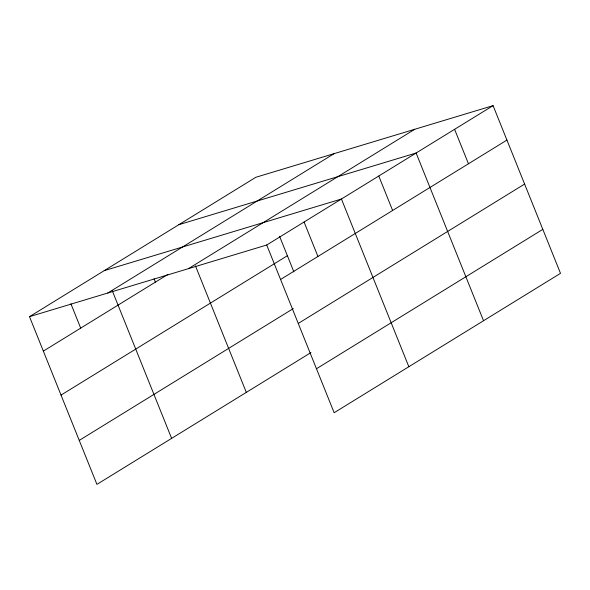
<?xml version="1.0" encoding="UTF-8"?>
<svg xmlns="http://www.w3.org/2000/svg" width="590" height="590" viewBox="0 0 590 590"><rect width="100%" height="100%" fill="white"/><g stroke="black" fill="none" stroke-linecap="round" stroke-linejoin="round"><path stroke-width="0.89" d="M310.959 352.569L96.922 484.375L29.5 316.66L255.854 177.273L493.078 105.625L560.5 273.34L334.147 412.727L266.724 245.012L493.078 105.625M107.786 293.016L334.139 153.629M43.35 351.116L167.848 274.453M188.439 268.656L414.792 129.269M61.028 395.094L287.382 255.706M280.575 279.468L506.928 140.081M79.244 440.398L293.282 308.592M298.26 323.445L524.606 184.058M316.469 368.75L542.822 229.363M178.895 224.665L416.12 153.017L483.542 320.731M104.194 270.663L341.426 199.014L408.841 366.729M29.5 316.66L266.724 245.012M454.602 129.321L468.453 163.777M378.773 176.012L392.623 210.468M304.079 222.01L317.929 256.466M279.564 236.251L293.909 271.946M195.46 265.884L246.31 392.38M154.042 278.76L155.399 282.123M112.307 290.833L171.616 438.377M70.903 303.747L80.697 328.121"/></g></svg>
